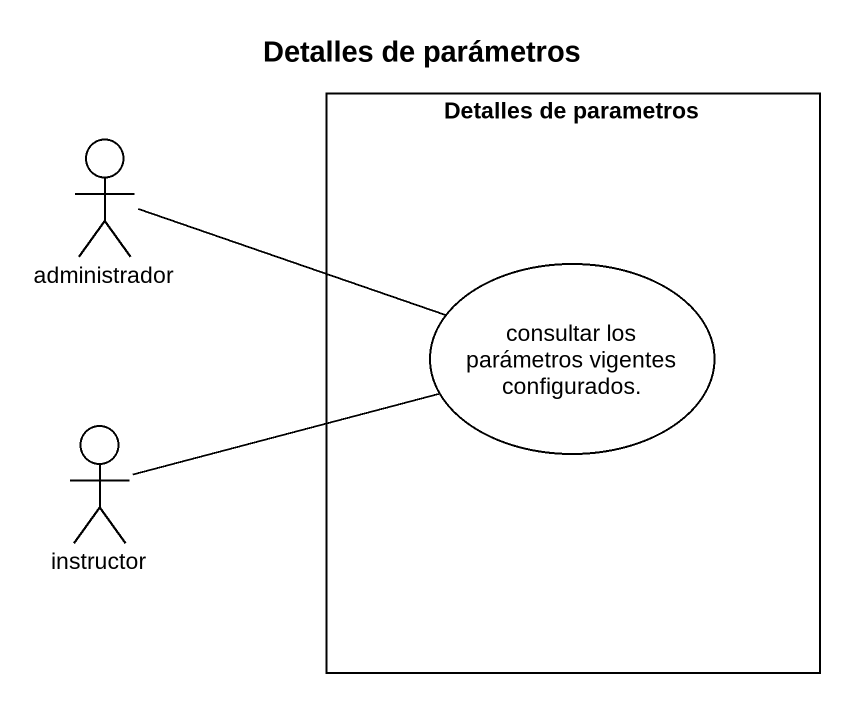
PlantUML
@startuml
title Detalles de parámetros
rectangle "Detalles de parametros" as Detalles_de_parametros {
  usecase "consultar los parámetros vigentes configurados." as consultar_los_parámetros
}
actor administrador
actor instructor
administrador -right- consultar_los_parámetros
instructor -right- consultar_los_parámetros
@enduml
